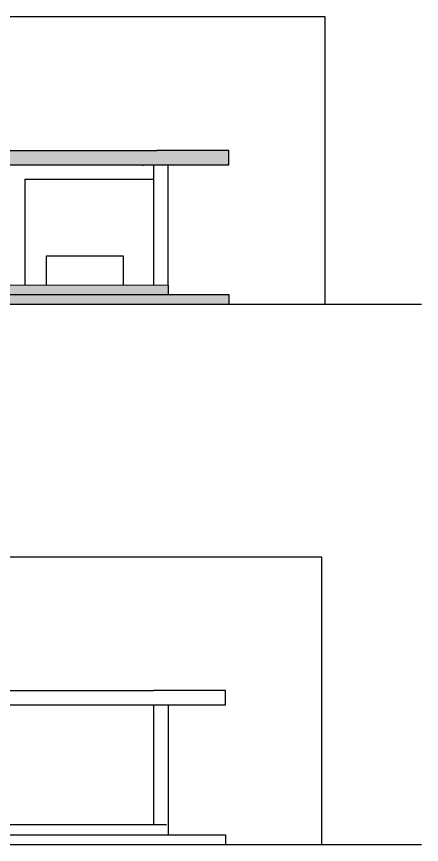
# Model space of a CAD drawing. Header units: centimetres. Extents: x -3096 to 17897, y -3131 to 15798.
# Drawn here: x 3369 to 4213, y 912 to 2639 of the extents above; entities that cross this region are included whole.
import ezdxf

# ---------------------------------------------------------------- set-up
doc = ezdxf.new("R2010")
doc.units = ezdxf.units.CM

msp = doc.modelspace()

# ---------------------------------------------------------------- hatches: boundary and pattern name
at = {"transparency": 33554462}
h = msp.add_hatch(color=256, dxfattribs=at)
h.dxf.hatch_style = 1
h.paths.add_polyline_path([(2764.9, 2357.1), (2762.7, 2359.9), (2361.1, 2359.9), (2211.1, 2359.9), (2211.1, 2329.9), (2361.1, 2329.9), (3661.1, 2329.9), (3811.1, 2329.9), (3811.1, 2359.9), (3661.1, 2359.9), (3000.8, 2359.9), (3000.5, 2359.7), (3000.5, 2359.9), (2794.3, 2359.9), (2794.2, 2359.9), (2788.1, 2353.8), (2774.9, 2350.5)])
h.paths.add_polyline_path([(3811.1, 2059.2), (2211.1, 2059.2), (2211.1, 2039.2), (3811.1, 2039.2)])
h.paths.add_polyline_path([(3684.4, 2079.2), (2324.4, 2079.9), (2324.4, 2059.2), (3684.4, 2059.2)])
h.paths.add_polyline_path([(2596.1, 2329.9), (2581.1, 2329.9), (2581.1, 2079.8), (2596.1, 2079.8)])

# ---------------------------------------------------------------- linework, layer by layer
for p, q in [((2011.1, 2639.2), (4011.1, 2639.2)), ((4011.1, 2639.2), (4011.1, 2039.2)), ((2361.1, 2359.9), (3661.1, 2359.9)), ((3811.1, 2359.9), (3661.1, 2359.9)), ((3811.1, 2329.9), (3811.1, 2359.9)), ((2211.1, 2329.9), (3661.1, 2329.9)), ((3654.4, 2329.9), (3654.4, 2079.2)), ((3661.1, 2329.9), (3811.1, 2329.9)), ((3684.4, 2079.2), (3684.4, 2329.9)), ((3386.1, 2299.9), (3386.1, 2079.9)), ((3386.1, 2299.9), (3654.4, 2299.9)), ((3431.1, 2079.9), (3431.1, 2139.9)), ((3431.1, 2139.9), (3591.1, 2139.9)), ((3591.1, 2139.9), (3591.1, 2079.9)), ((2324.4, 2079.9), (3684.4, 2079.2)), ((3684.4, 2079.2), (3684.4, 2059.2)), ((2211.1, 2059.2), (3811.1, 2059.2)), ((3811.1, 2059.2), (3811.1, 2039.2)), ((2211.1, 2039.2), (3811.1, 2039.2)), ((3811.1, 2039.2), (4212.8, 2039.2)), ((2004.4, 1512.4), (4004.4, 1512.4)), ((4004.4, 1512.4), (4004.4, 912.4)), ((2354.4, 1233.8), (3654.4, 1233.8)), ((3804.4, 1233.8), (3654.4, 1233.8)), ((3804.4, 1203.8), (3804.4, 1233.8)), ((2204.4, 1203.8), (3654.4, 1203.8)), ((3654.4, 1203.8), (3804.4, 1203.8)), ((3654.4, 1203.8), (3654.4, 953.8)), ((3684.4, 1203.8), (3684.4, 953.8)), ((2324.4, 953.8), (3680.9, 953.8)), ((3684.4, 953.8), (3684.4, 932.4)), ((2354.4, 932.4), (3654.4, 932.4)), ((3654.4, 932.4), (3804.4, 932.4)), ((3804.4, 932.4), (3804.4, 912.4)), ((1752.5, 912.4), (4212.8, 912.4))]:
    msp.add_line(p, q)
at = {"linetype": 'Continuous', "transparency": 33554508}
msp.add_line((3631.1, 2328.2), (3632.8, 2329.9), dxfattribs=at)

doc.saveas('drawing.dxf')
